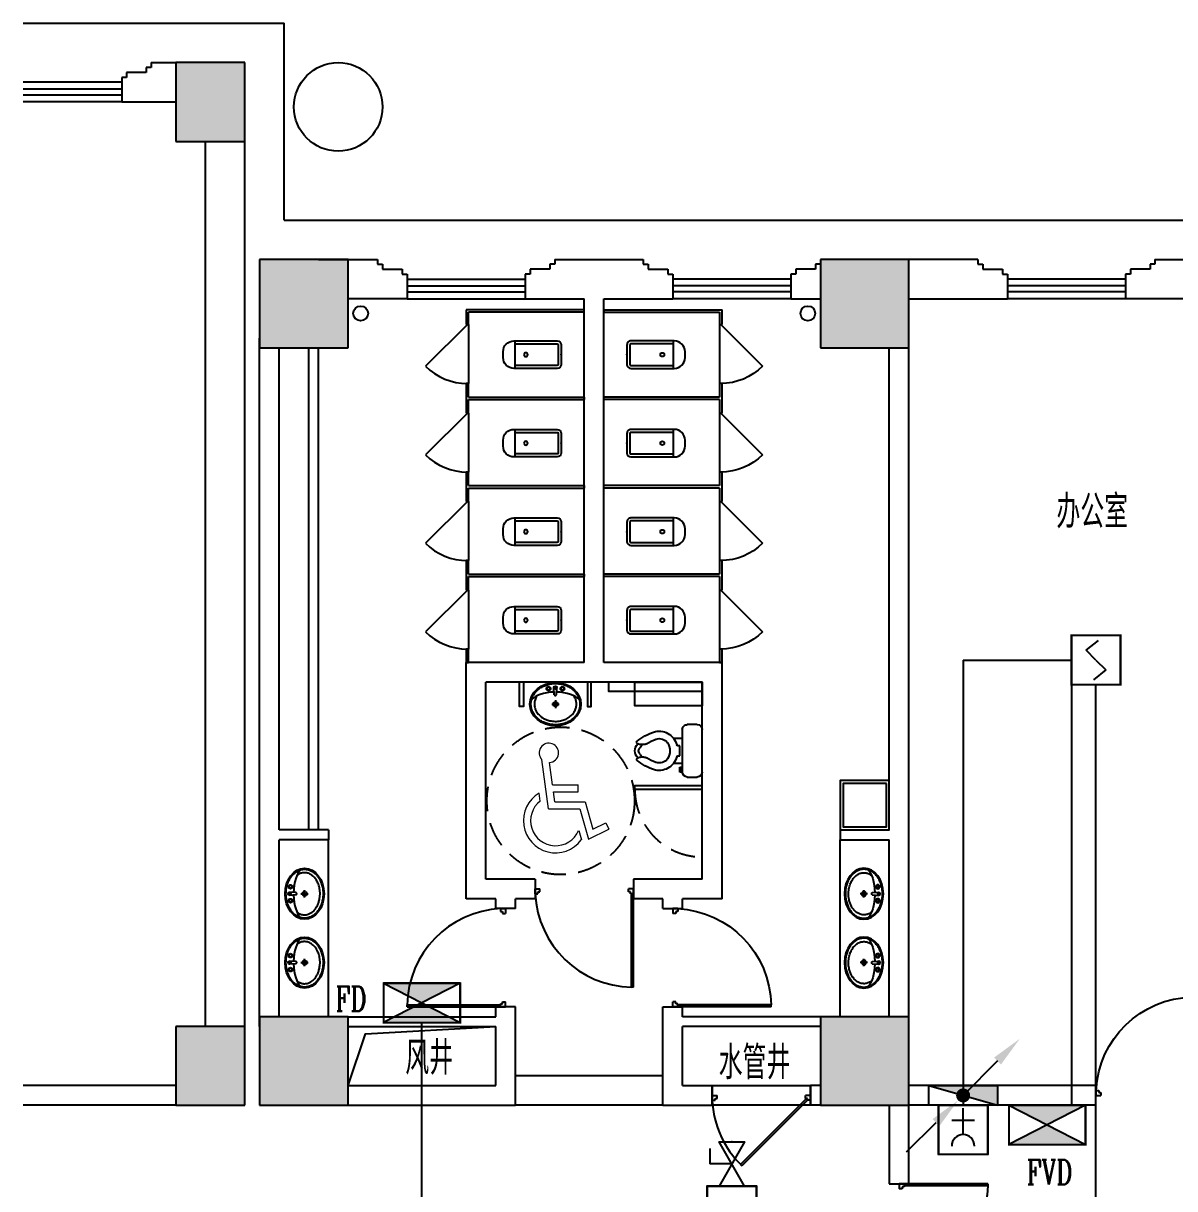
# Model space of a CAD drawing. Extents: x 190999 to 918899, y -200814 to 215286.
# Drawn here: x 771049 to 782749, y 130155 to 142004 of the extents above; entities that cross this region are included whole.
import ezdxf

# ---------------------------------------------------------------- set-up
doc = ezdxf.new("R2010")
doc.units = 0
doc.header["$LTSCALE"] = 1000
doc.header["$MEASUREMENT"] = 0
doc.linetypes.add('CONTINOUS', pattern=[0])
doc.linetypes.add('HIDDEN', pattern=[0.375, 0.25, -0.125])
for name, color, linetype in [('00-EQUIP', 3, 'Continuous'), ('00-LWIRE', 4, 'Continuous'), ('00-WIRE-4', 6, 'Continuous'), ('A-Lvtry', 250, 'Continuous'), ('A-卫生间', 250, 'Continuous'), ('A-墙线', 2, 'Continuous'), ('A-外包装修', 250, 'Continuous'), ('A-外窗', 145, 'Continuous'), ('A-门', 167, 'Continuous'), ('COLUMN', 2, 'Continuous'), ('EQUIP_消火栓', 1, 'Continuous'), ('PUB_HATCH', 250, 'Continuous'), ('房间名称', 7, 'Continuous'), ('暖通-风-说明', 3, 'Continuous'), ('洞口线', 165, 'Continuous'), ('雨水管', 151, 'Continuous')]:
    doc.layers.add(name, color=color, linetype=linetype)
doc.layers.add('1-3残疾人坐席', color=10, linetype='Continuous', lineweight=9)
doc.styles.add('_TCH_DIM', font='SIMPLEX', dxfattribs={"bigfont": 'GBCBIG'})
doc.styles.add('ATT', font='txt')
doc.styles.add('HZ-ZGBZ', font='romanc.shx', dxfattribs={"width": 0.65})
doc.styles.get("Standard").update_dxf_attribs({"font": 'simhei.ttf'})

# ---------------------------------------------------------------- blocks, each defined once
blk = doc.blocks.new('m1800')
at = {"layer": 'A-墙线'}
for p, q in [((-900, -100), (-900, 100)), ((900, -100), (900, 100))]:
    blk.add_line(p, q, dxfattribs=at)
at = {"layer": 'A-门'}
for p, q in [((-900, 900), (-900, 0)), ((-900, 900), (-880, 900)), ((-880, 900), (-880, 50)), ((880, 900), (880, 50)), ((900, 900), (880, 900)), ((900, 900), (900, 0)), ((-900, 50), (-870, 50)), ((-900, 0), (-850, 0)), ((-870, 50), (-870, 30)), ((-870, 30), (-850, 30)), ((-850, 30), (-850, 0)), ((850, 30), (850, 0)), ((870, 30), (850, 30)), ((900, 0), (850, 0)), ((870, 50), (870, 30)), ((900, 50), (870, 50))]:
    blk.add_line(p, q, dxfattribs=at)
for centre, start, end in [((-900, 0), 0, 88.7267), ((900, 0), 91.2733, 180)]:
    blk.add_arc(centre, 900, start, end, dxfattribs=at)
blk = doc.blocks.new('m1000')
at = {"layer": 'A-墙线'}
for p, q in [((0, 0), (0, 200)), ((1000, 0), (1000, 200))]:
    blk.add_line(p, q, dxfattribs=at)
at = {"layer": 'A-门'}
for p, q in [((0, 1100), (0, 100)), ((0, 1100), (20, 1100)), ((20, 1100), (20, 150)), ((0, 150), (30, 150)), ((30, 150), (30, 130)), ((30, 130), (50, 130)), ((50, 130), (50, 100)), ((950, 130), (950, 100)), ((970, 130), (950, 130)), ((970, 150), (970, 130)), ((1000, 150), (970, 150)), ((1000, 150), (1000, 100)), ((0, 100), (50, 100)), ((1000, 100), (950, 100))]:
    blk.add_line(p, q, dxfattribs=at)
blk.add_arc((0, 100), 1000, 2.866, 88.854, dxfattribs=at)
blk = doc.blocks.new('15PTOI06')
at = {"color": 0, "linetype": 'ByBlock'}
for p, q in [((2, 10.5), (6, 10.5)), ((0, -8.5), (0, 8.5)), ((8, 8.5), (8, -8.5)), ((11.5, 5), (8, 5)), ((9, 2), (9.765178, 2)), ((9, -2), (9, 2)), ((23.431562, 2.5), (24.727861, 2.5)), ((24.931034, 1.327586), (24.062054, 2.5)), ((9.765178, -2), (9, -2)), ((23.431562, -2.5), (24.690476, -2.5)), ((24.931034, -1.327586), (24.062054, -2.5)), ((11.5, -5), (8, -5)), ((8.5, -8), (8, -8)), ((8, -8.5), (9, -8.5)), ((9, -6.5), (8.5, -6.5)), ((8.5, -6.5), (8.5, -8)), ((9, -8.5), (9, -6.5)), ((6, -10.5), (2, -10.5))]:
    blk.add_line(p, q, dxfattribs=at)
for centre, radius, start, end in [((2, 8.5), 2, 90, 180), ((6, 8.5), 2, 0, 90), ((17.25, 0.65), 7.210062, 71.816347, 166.116636), ((17.25, 0.65), 4.210062, 71.816347, 142.891702), ((12, -13.75), 19.534695, 57.937508, 70.559965), ((12, -13.75), 22.534695, 51.265418, 70.559965), ((9.765178, 2.5), 0.5, 270, 346.116636), ((19.118098, 0), 6.118098, 147.797266, 212.202734), ((23.431562, 4.5), 2, 237.937508, 270), ((24.727861, 4.5), 2, 270, 314.939898), ((23.666667, 0), 1.833333, 313.602819, 46.397181), ((23.166667, 0), 3.833333, 313.602819, 46.397181), ((25.787408, 3.438228), 0.5, 314.939898, 51.265418), ((9.765178, -2.5), 0.5, 13.883364, 90), ((17.25, -0.65), 7.210062, 193.883364, 288.183653), ((17.25, -0.65), 4.210062, 217.108298, 288.183653), ((12, 13.75), 19.534695, 289.440035, 302.062492), ((12, 13.75), 22.534695, 289.440035, 308.665009), ((23.431562, -4.5), 2, 90, 122.062492), ((24.690476, -4.5), 2, 44.162471, 90), ((25.766527, -3.454957), 0.5, 308.665009, 44.162471), ((2, -8.5), 2, 180, 270), ((6, -8.5), 2, 270, 0)]:
    blk.add_arc(centre, radius, start, end, dxfattribs=at)
at = {"color": 0, "linetype": 'ByBlock', "style": 'ATT'}
for tag, p, flags in [('ITEM', (0, -19.5), 3), ('ROOM_NUMBER', (0, -28.5), 1)]:
    blk.add_attdef(tag, p, '', height=6, dxfattribs=dict(at, flags=flags))
blk = doc.blocks.new('$lvtry$00000173')
for p, q in [((-12, -126, 0), (-17, -51, 0)), ((10, -126, 0), (14, -51, 0)), ((-37, -220, 0), (38, -220, 0)), ((0, -178, 0), (0, -261, 0))]:
    blk.add_line(p, q)
for centre, radius in [((-71, -63, 0), 20.6), ((-71, -63, 0), 15.6), ((-1, -51, 0), 15.8), ((71, -63, 0), 20.6), ((71, -63, 0), 15.6), ((0, -220, 0), 23.4)]:
    blk.add_circle(centre, radius)
blk.add_arc((-1, -118, 0), 13.9, 215.486, 324.514)
blk.add_ellipse((0, -220, 0), major_axis=(-259, 0), ratio=0.848663)
for start_param, end_param in [(4.764585, 5.931457), (3.493317, 4.671733)]:
    blk.add_ellipse((0, -216, 0), major_axis=(-259, 0), ratio=0.459125, start_param=start_param, end_param=end_param)
for points, knots in [([(-249, -220, 0), (-249, -227, 0), (-249, -234, 0), (-246, -254, 0), (-243, -266, 0), (-236, -289, 0), (-231, -300, 0), (-218, -322, 0), (-211, -332, 0), (-194, -352, 0), (-185, -361, 0), (-164, -378, 0), (-153, -386, 0), (-129, -400, 0), (-116, -406, 0), (-90, -416, 0), (-76, -420, 0), (-48, -426, 0), (-34, -428, 0), (-5, -430, 0), (9, -430, 0), (38, -427, 0), (52, -425, 0), (80, -419, 0), (94, -414, 0), (120, -404, 0), (133, -398, 0), (156, -384, 0), (167, -376, 0), (187, -359, 0), (197, -349, 0), (213, -329, 0), (220, -319, 0), (232, -297, 0), (237, -285, 0), (244, -262, 0), (247, -250, 0), (249, -226, 0), (249, -214, 0), (247, -190, 0), (245, -178, 0), (237, -155, 0), (232, -144, 0), (221, -122, 0), (213, -111, 0), (197, -91, 0), (188, -82, 0), (168, -64, 0), (157, -56, 0), (133, -42, 0), (121, -36, 0), (95, -25, 0), (81, -21, 0), (53, -15, 0), (39, -12, 0), (10, -10, 0), (-4, -10, 0), (-33, -11, 0), (-47, -13, 0), (-75, -19, 0), (-89, -24, 0), (-115, -34, 0), (-128, -40, 0), (-152, -53, 0), (-163, -61, 0), (-184, -78, 0), (-193, -87, 0), (-210, -107, 0), (-218, -117, 0), (-230, -139, 0), (-235, -150, 0), (-243, -173, 0), (-246, -185, 0), (-249, -205, 0), (-249, -212, 0), (-249, -220, 0)], [0, 0, 0, 0, 0.105369, 0.105369, 0.278747, 0.278747, 0.452125, 0.452125, 0.625504, 0.625504, 0.798882, 0.798882, 0.97226, 0.97226, 1.145639, 1.145639, 1.319017, 1.319017, 1.492395, 1.492395, 1.665774, 1.665774, 1.839152, 1.839152, 2.01253, 2.01253, 2.185909, 2.185909, 2.359287, 2.359287, 2.532665, 2.532665, 2.706044, 2.706044, 2.879422, 2.879422, 3.0528, 3.0528, 3.226179, 3.226179, 3.399557, 3.399557, 3.572935, 3.572935, 3.746313, 3.746313, 3.919692, 3.919692, 4.09307, 4.09307, 4.266448, 4.266448, 4.439827, 4.439827, 4.613205, 4.613205, 4.786583, 4.786583, 4.959962, 4.959962, 5.13334, 5.13334, 5.306718, 5.306718, 5.480097, 5.480097, 5.653475, 5.653475, 5.826853, 5.826853, 6.000232, 6.000232, 6.17361, 6.17361, 6.283185, 6.283185, 6.283185, 6.283185]), ([(-185, -132, 0), (-187, -134, 0), (-188, -136, 0), (-193, -144, 0), (-196, -150, 0), (-202, -163, 0), (-205, -169, 0), (-209, -181, 0), (-210, -188, 0), (-213, -200, 0), (-214, -206, 0), (-214, -215, 0), (-214, -217, 0), (-214, -220, 0), (-214, -226, 0), (-214, -233, 0), (-212, -247, 0), (-210, -255, 0), (-206, -268, 0), (-204, -273, 0), (-200, -282, 0), (-197, -287, 0), (-191, -299, 0), (-187, -305, 0), (-178, -317, 0), (-173, -323, 0), (-162, -333, 0), (-158, -338, 0), (-145, -348, 0), (-137, -354, 0), (-123, -363, 0), (-118, -366, 0), (-107, -371, 0), (-101, -374, 0), (-89, -379, 0), (-83, -381, 0), (-71, -385, 0), (-64, -387, 0), (-49, -390, 0), (-40, -392, 0), (-22, -394, 0), (-13, -394, 0), (5, -395, 0), (14, -394, 0), (32, -393, 0), (41, -392, 0), (58, -388, 0), (66, -386, 0), (81, -382, 0), (89, -379, 0), (104, -373, 0), (111, -369, 0), (125, -362, 0), (132, -358, 0), (144, -349, 0), (150, -344, 0), (162, -334, 0), (167, -329, 0), (177, -318, 0), (181, -313, 0), (189, -302, 0), (192, -297, 0), (199, -285, 0), (202, -278, 0), (207, -265, 0), (209, -259, 0), (211, -247, 0), (212, -242, 0), (214, -228, 0), (214, -220, 0), (213, -207, 0), (213, -201, 0), (211, -190, 0), (210, -184, 0), (205, -168, 0), (200, -157, 0), (191, -142, 0), (188, -137, 0), (185, -132, 0)], [5.740897, 5.740897, 5.740897, 5.740897, 5.780874, 5.780874, 5.896829, 5.896829, 6.012784, 6.012784, 6.128739, 6.128739, 6.240697, 6.240697, 6.283185, 6.283185, 6.283185, 6.399826, 6.399826, 6.5409, 6.5409, 6.634, 6.634, 6.7271, 6.7271, 6.852188, 6.852188, 6.977276, 6.977276, 7.077377, 7.077377, 7.229977, 7.229977, 7.317389, 7.317389, 7.404801, 7.404801, 7.497094, 7.497094, 7.589386, 7.589386, 7.712334, 7.712334, 7.835281, 7.835281, 7.958228, 7.958228, 8.081175, 8.081175, 8.194983, 8.194983, 8.30879, 8.30879, 8.422598, 8.422598, 8.537599, 8.537599, 8.6526, 8.6526, 8.767602, 8.767602, 8.884432, 8.884432, 8.982435, 8.982435, 9.119467, 9.119467, 9.224191, 9.224191, 9.328914, 9.328914, 9.470087, 9.470087, 9.571187, 9.571187, 9.672288, 9.672288, 9.874489, 9.874489, 9.967059, 9.967059, 9.967059, 9.967059])]:
    blk.add_open_spline(points, degree=3, knots=knots)
blk.add_point((-1, -51, 0))
blk = doc.blocks.new('wza')
at = {"layer": '1-3残疾人坐席', "linetype": 'CONTINOUS'}
for p, q in [((0, 0), (-66, 501)), ((40, 245), (10, 473)), ((40, 245), (302, 245)), ((302, 173), (302, 245)), ((-83, 80), (-94, 160)), ((63, 72), (50, 173)), ((50, 173), (302, 173)), ((0, 0), (318, 0)), ((63, 72), (372, 72)), ((372, 72), (452, -206)), ((318, 0), (407, -309)), ((307, -220), (334, -315)), ((407, -309), (615, -205)), ((452, -206), (583, -140)), ((583, -140), (615, -205))]:
    blk.add_line(p, q, dxfattribs=at)
for centre, radius, start, end in [((4, 570), 98.4, 273.7427, 224.6237), ((72, -121), 326, 120.5826, 323.3889), ((72, -121), 254, 127.7051, 337.0637)]:
    blk.add_arc(centre, radius, start, end, dxfattribs=at)
blk = doc.blocks.new('手盆')
at = {"layer": 'A-卫生间'}
for p, q in [((113, 12), (46, 16)), ((160, 0), (235, 0)), ((198, -37), (198, 38)), ((113, -11), (46, -16))]:
    blk.add_line(p, q, dxfattribs=at)
for centre, major_axis, ratio, start_param, end_param in [((198, 0), (0, 259), 0.763797, 3.141593, 9.424778), ((194, 0), (0, 259), 0.413212, 0.351725, 1.519021), ((106, 0), (0, 13.9), 0.9, 3.760941, 5.663837), ((194, 0), (0, 259), 0.413212, 1.620217, 2.789865)]:
    blk.add_ellipse(centre, major_axis=major_axis, ratio=ratio, start_param=start_param, end_param=end_param, dxfattribs=at)
for centre, major_axis in [((46, 0), (0, 15.8)), ((56, 71), (0, 20.6)), ((56, 71), (0, 15.6)), ((198, 0), (0, 23.4)), ((56, -71), (0, 20.6)), ((56, -71), (0, 15.6))]:
    blk.add_ellipse(centre, major_axis=major_axis, ratio=0.9, dxfattribs=at)
for points, knots in [([(198, -249), (204, -249), (211, -249), (228, -246), (239, -243), (260, -236), (270, -231), (290, -218), (299, -211), (317, -194), (325, -185), (340, -164), (347, -153), (360, -129), (365, -116), (374, -90), (378, -76), (383, -48), (385, -34), (387, -5), (387, 9), (385, 38), (383, 52), (377, 80), (373, 94), (364, 120), (358, 133), (345, 156), (338, 167), (323, 187), (314, 197), (296, 213), (287, 220), (267, 232), (257, 237), (236, 244), (225, 247), (204, 249), (193, 249), (171, 247), (161, 245), (140, 237), (129, 232), (110, 221), (100, 213), (82, 197), (74, 188), (58, 168), (51, 157), (38, 133), (32, 121), (23, 95), (19, 81), (13, 53), (11, 39), (9, 10), (9, -4), (10, -33), (12, -47), (18, -75), (21, -89), (30, -115), (36, -128), (48, -152), (55, -163), (70, -184), (78, -193), (96, -210), (105, -218), (125, -230), (135, -235), (156, -243), (167, -246), (184, -249), (191, -249), (198, -249)], [0, 0, 0, 0, 0.105369, 0.105369, 0.278747, 0.278747, 0.452125, 0.452125, 0.625504, 0.625504, 0.798882, 0.798882, 0.97226, 0.97226, 1.145639, 1.145639, 1.319017, 1.319017, 1.492395, 1.492395, 1.665774, 1.665774, 1.839152, 1.839152, 2.01253, 2.01253, 2.185909, 2.185909, 2.359287, 2.359287, 2.532665, 2.532665, 2.706044, 2.706044, 2.879422, 2.879422, 3.0528, 3.0528, 3.226179, 3.226179, 3.399557, 3.399557, 3.572935, 3.572935, 3.746313, 3.746313, 3.919692, 3.919692, 4.09307, 4.09307, 4.266448, 4.266448, 4.439827, 4.439827, 4.613205, 4.613205, 4.786583, 4.786583, 4.959962, 4.959962, 5.13334, 5.13334, 5.306718, 5.306718, 5.480097, 5.480097, 5.653475, 5.653475, 5.826853, 5.826853, 6.000232, 6.000232, 6.17361, 6.17361, 6.283185, 6.283185, 6.283185, 6.283185]), ([(119, -185), (121, -187), (123, -188), (130, -193), (135, -196), (146, -202), (152, -205), (163, -209), (169, -210), (180, -213), (186, -214), (194, -214), (196, -214), (198, -214), (204, -214), (209, -214), (222, -212), (229, -210), (241, -206), (245, -204), (254, -200), (259, -197), (269, -191), (275, -187), (286, -178), (291, -173), (300, -162), (304, -158), (314, -145), (319, -137), (327, -123), (329, -118), (334, -107), (336, -101), (341, -89), (343, -83), (346, -71), (348, -64), (351, -49), (352, -40), (354, -22), (355, -13), (355, 5), (355, 14), (354, 32), (352, 41), (349, 58), (348, 66), (343, 81), (341, 89), (335, 104), (332, 111), (326, 125), (322, 132), (314, 144), (310, 150), (301, 162), (296, 167), (287, 177), (281, 181), (272, 189), (267, 192), (256, 199), (250, 202), (238, 207), (233, 209), (223, 211), (217, 212), (205, 214), (198, 214), (186, 213), (181, 213), (171, 211), (166, 210), (151, 205), (141, 200), (128, 191), (123, 188), (119, 185)], [5.740897, 5.740897, 5.740897, 5.740897, 5.780874, 5.780874, 5.896829, 5.896829, 6.012784, 6.012784, 6.128739, 6.128739, 6.240697, 6.240697, 6.283185, 6.283185, 6.283185, 6.399826, 6.399826, 6.5409, 6.5409, 6.634, 6.634, 6.7271, 6.7271, 6.852188, 6.852188, 6.977276, 6.977276, 7.077377, 7.077377, 7.229977, 7.229977, 7.317389, 7.317389, 7.404801, 7.404801, 7.497094, 7.497094, 7.589386, 7.589386, 7.712334, 7.712334, 7.835281, 7.835281, 7.958228, 7.958228, 8.081175, 8.081175, 8.194983, 8.194983, 8.30879, 8.30879, 8.422598, 8.422598, 8.537599, 8.537599, 8.6526, 8.6526, 8.767602, 8.767602, 8.884432, 8.884432, 8.982435, 8.982435, 9.119467, 9.119467, 9.224191, 9.224191, 9.328914, 9.328914, 9.470087, 9.470087, 9.571187, 9.571187, 9.672288, 9.672288, 9.874489, 9.874489, 9.967059, 9.967059, 9.967059, 9.967059])]:
    blk.add_open_spline(points, degree=3, knots=knots, dxfattribs=at)
blk.add_point((46, 0), dxfattribs=at)
blk = doc.blocks.new('bfm01')
at = {"layer": 'A-墙线'}
for p, q in [((-200, 0), (0, 0)), ((-200, -1000), (0, -1000))]:
    blk.add_line(p, q, dxfattribs=at)
at = {"layer": 'A-门'}
for p, q in [((-200, -1000), (-200, 0)), ((-100, 0), (-100, -50)), ((-70, -50), (-100, -50)), ((-50, -30), (-70, -30)), ((-70, -30), (-70, -50)), ((-64, -44), (-50, -30)), ((-64, -44), (603, -711)), ((-50, 0), (-50, -30)), ((-50, -30), (617, -697)), ((0, 0), (0, -1000)), ((-70, -950), (-100, -950)), ((-100, -1000), (-100, -950)), ((-50, -1000), (-100, -1000)), ((-70, -970), (-70, -950)), ((-50, -970), (-70, -970)), ((-50, -1000), (-50, -970))]:
    blk.add_line(p, q, dxfattribs=at)
blk.add_arc((-100, 0), 1000, 272.866, 315.8103, dxfattribs=at)
blk = doc.blocks.new('$TwtSys$00000434')
for p, q in [((-0.5, 0.5), (-0.5, -0.5)), ((-0.5, -0.5), (0.5, 0.5)), ((0.5, 0.5), (-0.5, 0.5)), ((0.5, -0.5), (0.5, 0.5)), ((-0.5, -0.5), (0.5, -0.5))]:
    blk.add_line(p, q)
blk.add_solid([(0.5, -0.5), (0.5, 0.5), (-0.5, -0.5)])
blk = doc.blocks.new('$lvtry$00000200')
for p, q in [((-140, -40, 0), (-140, -480, 0)), ((-110, -40, 0), (-110, -470, 0)), ((100, 0, 0), (-100, 0, 0)), ((100, -30, 0), (-100, -30, 0)), ((110, -470, 0), (110, -40, 0)), ((140, -480, 0), (140, -40, 0)), ((140, -470, 0), (-140, -470, 0)), ((-30, -590, 0), (30, -590, 0))]:
    blk.add_line(p, q)
blk.add_circle((0, -359, 0), 20)
for centre, radius, start, end in [((-100, -40, 0), 40, 90, 180), ((-100, -40, 0), 10, 90, 180), ((100, -40, 0), 40, 0, 90), ((100, -40, 0), 10, 0, 90), ((-30, -480, 0), 110, 180, 270), ((30, -480, 0), 110, 270, 0)]:
    blk.add_arc(centre, radius, start, end)
blk.add_point((0, 0))
blk = doc.blocks.new('$DorLib2D$00000114')
at = {"color": 0}
blk.add_line((0.5, 0), (-0.207, 0.707), dxfattribs=at)
blk.add_arc((0.5, 0), 1, 135, 180, dxfattribs=at)
blk = doc.blocks.new('_LINKPT1')
at = {"color": 0}
blk.add_line((0, 0), (0, 0), dxfattribs=at)
blk = doc.blocks.new('3S1KCGW2')
for p, q in [((0.5, 0.5), (-0.5, 0.5)), ((-0.5, 0.5), (-0.5, -0.5)), ((0.5, -0.5), (0.5, 0.5)), ((-0.2, 0.2), (0.05, 0.4)), ((0, 0), (-0.2, 0.2)), ((0, 0), (0.2, -0.2)), ((0.2, -0.2), (-0.05, -0.4)), ((-0.5, -0.5), (0.5, -0.5))]:
    blk.add_line(p, q)
at = {"const_width": 0.04, "flags": 128}
blk.add_lwpolyline([(-0.5, -0.5), (-0.5, 0.5), (0.5, 0.5), (0.5, -0.5)], close=True, dxfattribs=at)
at = {"xscale": 0.002, "yscale": 0.002, "zscale": 0.002}
for p in [(0, 0.5), (-0.5, 0), (0.5, 0), (0, -0.5)]:
    blk.add_blockref('_LINKPT1', p, dxfattribs=at)
at = {"flags": 9}
blk.add_attdef('A', (0, 0), '', height=0.00002, dxfattribs=at)
blk = doc.blocks.new('J62IR8YJ')
for p, q in [((-0.5, 1), (0.5, 1)), ((-0.5, 0), (-0.5, 1)), ((0.5, 1), (0.5, 0)), ((0, 0.598), (0, 0.06)), ((-0.231, 0.312), (0.231, 0.312)), ((0.5, 0), (-0.5, 0))]:
    blk.add_line(p, q)
at = {"const_width": 0.04, "flags": 128}
blk.add_lwpolyline([(-0.5, 0), (-0.5, 1), (0.5, 1), (0.5, 0)], close=True, dxfattribs=at)
blk.add_arc((0, 0.829), 0.231, 180, 0)
at = {"xscale": 0.002, "yscale": 0.00200000000000955, "zscale": 0.002}
for p in [(0, 1), (-0.5, 0.5), (0.5, 0.5), (0, 0)]:
    blk.add_blockref('_LINKPT1', p, dxfattribs=at)
at = {"flags": 9}
blk.add_attdef('A', (0, 0), '', height=0.00002, dxfattribs=at)
blk = doc.blocks.new('6H2NC6JJ')
for p, q in [((-0.78, 0.4), (0.78, -0.4)), ((0.78, 0.4), (-0.78, -0.4)), ((0.78, 0.4), (-0.78, 0.4)), ((-0.78, 0.4), (-0.78, -0.4)), ((0.78, -0.4), (0.78, 0.4)), ((-0.78, -0.4), (0.78, -0.4))]:
    blk.add_line(p, q)
at = {"const_width": 0.04}
blk.add_lwpolyline([(-0.78, 0.4), (-0.78, -0.4), (0.78, -0.4), (0.78, 0.4)], close=True, dxfattribs=at)
for points in [[(-0.78, 0.4), (0, 0), (0.78, 0.4)], [(-0.78, -0.4), (0.78, -0.4), (0, 0)]]:
    blk.add_solid(points)
at = {"xscale": 0.002, "yscale": 0.002, "zscale": 0.002}
for p in [(0, 0.4), (-0.78, 0), (0.78, 0), (0, -0.4)]:
    blk.add_blockref('_LINKPT1', p, dxfattribs=at)
at = {"flags": 9}
blk.add_attdef('A', (0, 0), '', height=0.00002, dxfattribs=at)
blk = doc.blocks.new('$VALVE$00000437')
for p in [(0, 0), (87, 124.3)]:
    blk.add_line(p, (0, 124.3))
blk.add_lwpolyline([(-125.2, -72.3), (125.2, 72.3), (125.2, -72.3), (-125.2, 72.3)], close=True)
for p in [(-125.2, 0), (125.2, 0)]:
    blk.add_point(p)
blk = doc.blocks.new('3S2OQ2I8')
for p, q in [((-0.5, 0.5), (0.5, 0.5)), ((-0.5, -0.5), (-0.5, 0.5)), ((0.5, 0.5), (0.5, -0.5)), ((-0.25, -0.25), (0.25, 0.25)), ((0.5, -0.5), (-0.5, -0.5))]:
    blk.add_line(p, q)
at = {"const_width": 0.04, "flags": 128}
blk.add_lwpolyline([(-0.5, -0.5), (-0.5, 0.5), (0.5, 0.5), (0.5, -0.5)], close=True, dxfattribs=at)
blk.add_solid([(0.25, 0.25), (0.021, 0.097), (0.097, 0.029)])
at = {"xscale": 0.002, "yscale": 0.002, "zscale": 0.002}
for p in [(0, 0.5), (-0.5, 0), (0.5, 0), (0, -0.5)]:
    blk.add_blockref('_LINKPT1', p, dxfattribs=at)
at = {"flags": 9}
blk.add_attdef('A', (0, 0), '', height=0.00002, dxfattribs=at)
blk = doc.blocks.new('_WRLD1L')
for p, q in [((0.7, 0.7), (0, 0)), ((0.104, 0.104), (0.104, 0.104)), ((-0.104, -0.104), (-0.104, -0.104))]:
    blk.add_line(p, q)
at = {"const_width": 0.142}
blk.add_lwpolyline([(-0.071, 0, 1), (0.071, 0, 1)], format="xyb", close=True, dxfattribs=at)
blk.add_solid([(0.63, 0.77), (0.77, 0.63), (1.15, 1.15)])
at = {"width": 0.8, "flags": 9}
blk.add_attdef('A', (0, 0), '', height=0.00002, dxfattribs=at)
blk = doc.blocks.new('_WRLD10L')
for p, q in [((1.15, 1.15), (0.55, 0.55)), ((0.104, 0.104), (0.104, 0.104)), ((-0.104, -0.104), (-0.104, -0.104))]:
    blk.add_line(p, q)
at = {"const_width": 0.142}
blk.add_lwpolyline([(-0.071, 0, 1), (0.071, 0, 1)], format="xyb", close=True, dxfattribs=at)
blk.add_solid([(0.62, 0.48), (0.48, 0.62), (0.1, 0.1)])
at = {"width": 0.8, "flags": 9}
blk.add_attdef('A', (0, 0), '', height=0.00002, dxfattribs=at)

msp = doc.modelspace()

# ---------------------------------------------------------------- hatches: boundary and pattern name
at = {"layer": 'PUB_HATCH'}
for points in [[(773298.5, 140803.7), (773298.5, 141603.7), (772598.5, 141603.7), (772598.5, 140803.7)], [(774348.5, 138703.7), (774348.5, 139603.7), (773448.5, 139603.7), (773448.5, 138703.7)], [(780048.5, 138703.7), (780048.5, 139603.7), (779148.5, 139603.7), (779148.5, 138703.7)], [(774348.5, 131003.7), (774348.5, 131903.7), (773448.5, 131903.7), (773448.5, 131003.7)], [(780048.5, 131003.7), (780048.5, 131903.7), (779148.5, 131903.7), (779148.5, 131003.7)], [(773298.5, 131003.7), (773298.5, 131803.7), (772598.5, 131803.7), (772598.5, 131003.7)]]:
    msp.add_hatch(color=256, dxfattribs=at).paths.add_polyline_path(points)

# ---------------------------------------------------------------- linework, layer by layer
at = {"layer": '00-WIRE-4'}
for p, q in [((780598.8, 135530), (780598.8, 131003.7)), ((780598.8, 135530), (781698.5, 135530)), ((781698.5, 135280), (781698.5, 131003.7)), ((781948.5, 126753.7), (781948.5, 135280)), ((775098.5, 129553.7), (775098.5, 131844))]:
    msp.add_line(p, q, dxfattribs=at)
at = {"layer": 'A-Lvtry'}
for points in [[(776132, 135303.7), (776132, 135058.9), (776092, 135058.9), (776092, 135303.7)], [(776780.2, 135303.7), (776780.2, 135058.9), (776820.2, 135058.9), (776820.2, 135303.7)], [(777948.5, 135063.7), (777262.7, 135063.7), (777262.7, 135303.7), (777948.5, 135303.7), (777948.5, 135063.7)], [(777948.5, 134213.7), (777262.7, 134213.7), (777262.7, 134253.7), (777948.5, 134253.7)]]:
    msp.add_lwpolyline(points, dxfattribs=at)
msp.add_lwpolyline([(776993.7, 135303.7), (776993.7, 135213.7), (777643.7, 135213.7, -0.0066002), (777948.5, 135213.8, 0.0135277)], format="xyb", dxfattribs=at)
at = {"layer": 'A-Lvtry', "linetype": 'HIDDEN'}
msp.add_circle((776509.4, 134098.3), 750, dxfattribs=at)
msp.add_arc((777948.5, 134213.7), 685.8, 179.99982, 270, dxfattribs=at)
at = {"layer": 'A-卫生间'}
for p, q in [((776748.5, 139091.2), (775548.5, 139091.2)), ((775548.5, 139091.2), (775548.5, 138941.2)), ((776748.5, 139066.2), (775573.5, 139066.2)), ((775573.5, 138941.2), (775573.5, 139066.2)), ((776748.5, 139066.2), (776748.5, 139091.2)), ((776948.5, 139091.2), (778148.5, 139091.2)), ((776948.5, 139091.2), (776948.5, 139066.2)), ((776948.5, 139066.2), (778123.5, 139066.2)), ((778123.5, 139066.2), (778123.5, 138941.2)), ((778148.5, 138941.2), (778148.5, 139091.2)), ((775548.5, 138941.2), (775573.5, 138941.2)), ((778123.5, 138941.2), (778148.5, 138941.2)), ((773948.5, 133803.7), (773948.5, 138703.7)), ((774048.5, 133803.7), (774048.5, 138703.7)), ((775573.5, 138341.2), (775548.5, 138341.2)), ((775548.5, 138341.2), (775548.5, 138203.7)), ((775573.5, 138203.7), (775573.5, 138341.2)), ((778148.5, 138341.2), (778123.5, 138341.2)), ((778123.5, 138341.2), (778123.5, 138203.7)), ((778148.5, 138203.7), (778148.5, 138341.2)), ((775548.5, 138203.7), (775548.5, 138041.2)), ((775573.5, 138203.7), (776748.5, 138203.7)), ((775573.5, 138178.7), (776748.5, 138178.7)), ((775573.5, 138041.2), (775573.5, 138178.7)), ((776748.5, 138203.7), (776748.5, 138178.7)), ((778123.5, 138203.7), (776948.5, 138203.7)), ((776948.5, 138178.7), (776948.5, 138203.7)), ((778123.5, 138178.7), (776948.5, 138178.7)), ((778123.5, 138178.7), (778123.5, 138041.2)), ((778148.5, 138041.2), (778148.5, 138203.7)), ((775548.5, 138041.2), (775573.5, 138041.2)), ((778123.5, 138041.2), (778148.5, 138041.2)), ((775573.5, 137441.2), (775548.5, 137441.2)), ((775548.5, 137441.2), (775548.5, 137303.7)), ((775573.5, 137303.7), (775573.5, 137441.2)), ((778148.5, 137441.2), (778123.5, 137441.2)), ((778123.5, 137441.2), (778123.5, 137303.7)), ((778148.5, 137303.7), (778148.5, 137441.2)), ((775548.5, 137303.7), (775548.5, 137141.2)), ((775573.5, 137303.7), (776748.5, 137303.7)), ((775573.5, 137278.7), (776748.5, 137278.7)), ((775573.5, 137141.2), (775573.5, 137278.7)), ((776748.5, 137303.7), (776748.5, 137278.7)), ((778123.5, 137303.7), (776948.5, 137303.7)), ((776948.5, 137278.7), (776948.5, 137303.7)), ((778123.5, 137278.7), (776948.5, 137278.7)), ((778123.5, 137278.7), (778123.5, 137141.2)), ((778148.5, 137141.2), (778148.5, 137303.7)), ((775548.5, 137141.2), (775573.5, 137141.2)), ((778123.5, 137141.2), (778148.5, 137141.2)), ((775573.5, 136541.2), (775548.5, 136541.2)), ((775548.5, 136541.2), (775548.5, 136403.7)), ((775573.5, 136403.7), (775573.5, 136541.2)), ((778148.5, 136541.2), (778123.5, 136541.2)), ((778123.5, 136541.2), (778123.5, 136403.7)), ((778148.5, 136403.7), (778148.5, 136541.2)), ((775548.5, 136403.7), (775548.5, 136241.2)), ((775573.5, 136403.7), (776748.5, 136403.7)), ((775573.5, 136378.7), (776748.5, 136378.7)), ((775573.5, 136241.2), (775573.5, 136378.7)), ((776748.5, 136403.7), (776748.5, 136378.7)), ((778123.5, 136403.7), (776948.5, 136403.7)), ((776948.5, 136378.7), (776948.5, 136403.7)), ((778123.5, 136378.7), (776948.5, 136378.7)), ((778123.5, 136378.7), (778123.5, 136241.2)), ((778148.5, 136241.2), (778148.5, 136403.7)), ((775548.5, 136241.2), (775573.5, 136241.2)), ((778123.5, 136241.2), (778148.5, 136241.2)), ((775573.5, 135641.2), (775548.5, 135641.2)), ((775548.5, 135641.2), (775548.5, 135503.7)), ((775573.5, 135503.7), (775573.5, 135641.2)), ((778148.5, 135641.2), (778123.5, 135641.2)), ((778123.5, 135641.2), (778123.5, 135503.7)), ((778148.5, 135503.7), (778148.5, 135641.2)), ((775548.5, 135503.7), (775573.5, 135503.7)), ((778123.5, 135503.7), (778148.5, 135503.7)), ((774148.5, 131903.7), (774148.5, 133703.7)), ((779348.5, 131903.7), (779348.5, 133703.7)), ((777548.5, 131303.7), (776048.5, 131303.7)), ((777548.5, 131003.7), (776048.5, 131003.7))]:
    msp.add_line(p, q, dxfattribs=at)
for points in [[(776132, 135303.7), (776132, 135058.9), (776092, 135058.9), (776092, 135303.7)], [(776780.2, 135303.7), (776780.2, 135058.9), (776820.2, 135058.9), (776820.2, 135303.7)], [(777948.5, 135063.7), (777262.7, 135063.7), (777262.7, 135303.7), (777948.5, 135303.7), (777948.5, 135063.7)], [(777948.5, 134213.7), (777262.7, 134213.7), (777262.7, 134253.7), (777948.5, 134253.7)]]:
    msp.add_lwpolyline(points, dxfattribs=at)
msp.add_lwpolyline([(776993.7, 135303.7), (776993.7, 135213.7), (777643.7, 135213.7, -0.0066002), (777948.5, 135213.8, 0.0135277)], format="xyb", dxfattribs=at)
for points in [[(779848.5, 134303.7), (779348.5, 134303.7), (779348.5, 133803.7), (779848.5, 133803.7)], [(779818.5, 134273.7), (779378.5, 134273.7), (779378.5, 133833.7), (779818.5, 133833.7)]]:
    msp.add_lwpolyline(points, close=True, dxfattribs=at)
at = {"layer": 'A-卫生间', "linetype": 'HIDDEN'}
msp.add_circle((776509.4, 134098.3), 750, dxfattribs=at)
msp.add_arc((777948.5, 134213.7), 685.8, 179.99982, 270, dxfattribs=at)
at = {"layer": 'A-墙线'}
for p, q in [((772348.5, 141603.7), (772598.5, 141603.7)), ((772348.5, 141603.7), (772348.5, 141553.7)), ((772098.5, 141503.7), (772098.5, 141453.7)), ((772298.5, 141503.7), (772098.5, 141503.7)), ((772298.5, 141553.7), (772298.5, 141503.7)), ((772348.5, 141553.7), (772298.5, 141553.7)), ((772098.5, 141453.7), (772048.5, 141453.7)), ((772048.5, 141453.7), (772048.5, 141203.7)), ((772048.5, 141203.7), (772598.5, 141203.7)), ((772898.5, 131803.7), (772898.5, 140803.7)), ((773298.5, 131803.7), (773298.5, 140803.7)), ((774048.5, 139603.7), (774648.5, 139603.7)), ((774648.5, 139603.7), (774648.5, 139553.7)), ((776448.5, 139603.7), (777348.5, 139603.7)), ((776448.5, 139603.7), (776448.5, 139553.7)), ((777348.5, 139603.7), (777348.5, 139553.7)), ((780748.5, 139603.7), (780048.5, 139603.7)), ((780748.5, 139603.7), (780748.5, 139553.7)), ((782548.5, 139603.7), (782548.5, 139553.7)), ((782548.5, 139603.7), (783148.5, 139603.7)), ((774648.5, 139553.7), (774698.5, 139553.7)), ((774698.5, 139553.7), (774698.5, 139503.7)), ((774698.5, 139503.7), (774898.5, 139503.7)), ((774898.5, 139503.7), (774898.5, 139453.7)), ((776198.5, 139503.7), (776198.5, 139453.7)), ((776398.5, 139503.7), (776198.5, 139503.7)), ((776398.5, 139553.7), (776398.5, 139503.7)), ((776448.5, 139553.7), (776398.5, 139553.7)), ((777348.5, 139553.7), (777398.5, 139553.7)), ((777398.5, 139553.7), (777398.5, 139503.7)), ((777398.5, 139503.7), (777598.5, 139503.7)), ((777598.5, 139503.7), (777598.5, 139453.7)), ((778898.5, 139503.7), (778898.5, 139453.7)), ((779098.5, 139503.7), (778898.5, 139503.7)), ((779098.5, 139553.7), (779098.5, 139503.7)), ((779148.5, 139553.7), (779098.5, 139553.7)), ((780748.5, 139553.7), (780798.5, 139553.7)), ((780798.5, 139553.7), (780798.5, 139503.7)), ((780798.5, 139503.7), (780998.5, 139503.7)), ((780998.5, 139503.7), (780998.5, 139453.7)), ((782298.5, 139503.7), (782298.5, 139453.7)), ((782498.5, 139503.7), (782298.5, 139503.7)), ((782498.5, 139553.7), (782498.5, 139503.7)), ((782548.5, 139553.7), (782498.5, 139553.7)), ((774898.5, 139453.7), (774948.5, 139453.7)), ((774948.5, 139453.7), (774948.5, 139203.7)), ((776198.5, 139453.7), (776148.5, 139453.7)), ((776148.5, 139453.7), (776148.5, 139203.7)), ((777598.5, 139453.7), (777648.5, 139453.7)), ((777648.5, 139453.7), (777648.5, 139203.7)), ((778898.5, 139453.7), (778848.5, 139453.7)), ((778848.5, 139453.7), (778848.5, 139203.7)), ((780998.5, 139453.7), (781048.5, 139453.7)), ((781048.5, 139453.7), (781048.5, 139203.7)), ((782298.5, 139453.7), (782248.5, 139453.7)), ((782248.5, 139453.7), (782248.5, 139203.7)), ((774948.5, 139203.7), (774348.5, 139203.7)), ((776148.5, 139203.7), (776748.5, 139203.7)), ((776748.5, 135503.7), (776748.5, 139203.7)), ((776948.5, 135503.7), (776948.5, 139203.7)), ((776948.5, 139203.7), (777648.5, 139203.7)), ((778848.5, 139203.7), (779148.5, 139203.7)), ((780048.5, 139203.7), (781048.5, 139203.7)), ((783148.5, 139203.7), (782248.5, 139203.7)), ((773448.5, 131803.7), (773448.5, 138803.7)), ((780048.5, 131603.7), (780048.5, 138803.7)), ((773648.5, 133803.7), (773648.5, 138703.7)), ((779848.5, 133803.7), (779848.5, 138703.7)), ((776748.5, 135503.7), (775548.5, 135503.7)), ((775548.5, 133103.7), (775548.5, 135503.7)), ((778148.5, 135503.7), (776948.5, 135503.7)), ((778148.5, 133103.7), (778148.5, 135503.7)), ((777948.5, 135303.7), (775748.5, 135303.7)), ((775748.5, 133303.7), (775748.5, 135303.7)), ((777948.5, 133303.7), (777948.5, 135303.7)), ((774148.5, 133803.7), (773648.5, 133803.7)), ((774148.5, 133803.7), (774148.5, 133703.7)), ((779348.5, 133803.7), (779848.5, 133803.7)), ((779348.5, 133803.7), (779348.5, 133703.7)), ((773648.5, 131903.7), (773648.5, 133703.7)), ((774148.5, 133703.7), (773648.5, 133703.7)), ((779348.5, 133703.7), (779848.5, 133703.7)), ((779848.5, 131903.7), (779848.5, 133703.7)), ((776248.5, 133303.7), (775748.5, 133303.7)), ((777948.5, 133303.7), (777248.5, 133303.7)), ((775848.5, 133103.7), (775548.5, 133103.7)), ((775848.5, 133003.7), (775848.5, 133103.7)), ((776048.5, 133003.7), (776048.5, 133103.7)), ((776248.5, 133103.7), (776048.5, 133103.7)), ((777548.5, 133103.7), (777248.5, 133103.7)), ((777548.5, 133003.7), (777548.5, 133103.7)), ((777748.5, 133003.7), (777748.5, 133103.7)), ((778148.5, 133103.7), (777748.5, 133103.7)), ((775848.5, 131903.7), (775848.5, 132003.7)), ((776048.5, 131003.7), (776048.5, 132003.7)), ((777548.5, 131003.7), (777548.5, 132003.7)), ((777748.5, 131903.7), (777748.5, 132003.7)), ((774348.5, 131903.7), (775848.5, 131903.7)), ((779148.5, 131903.7), (777748.5, 131903.7)), ((774348.5, 131803.7), (775848.5, 131803.7)), ((775848.5, 131203.7), (775848.5, 131803.7)), ((777748.5, 131203.7), (777748.5, 131803.7)), ((779148.5, 131803.7), (777748.5, 131803.7)), ((772598.5, 131203.7), (771048.5, 131203.7)), ((774348.5, 131203.7), (775848.5, 131203.7)), ((777748.5, 131203.7), (778048.5, 131203.7)), ((778048.5, 131003.7), (778048.5, 131203.7)), ((779148.5, 131203.7), (779048.5, 131203.7)), ((779048.5, 131003.7), (779048.5, 131203.7)), ((781948.5, 131203.7), (780048.5, 131203.7)), ((772598.5, 131003.7), (771048.5, 131003.7)), ((774248.5, 131003.7), (776048.5, 131003.7)), ((777548.5, 131003.7), (778048.5, 131003.7)), ((779148.5, 131003.7), (779048.5, 131003.7)), ((779848.5, 131003.7), (779848.5, 130203.7)), ((780048.5, 130203.7), (780048.5, 131003.7)), ((781948.5, 131003.7), (780048.5, 131003.7))]:
    msp.add_line(p, q, dxfattribs=at)
at = {"layer": 'A-外包装修'}
for p, q in [((771048.5, 142003.7), (773698.5, 142003.7)), ((773698.5, 140003.7), (773698.5, 142003.7)), ((773698.5, 140003.7), (784448.5, 140003.7))]:
    msp.add_line(p, q, dxfattribs=at)
msp.add_circle((774248.5, 141153.7), 450, dxfattribs=at)
at = {"layer": 'A-外窗'}
for p, q in [((772048.5, 141403.7), (771048.5, 141403.7)), ((772048.5, 141333.7), (771048.5, 141333.7)), ((772048.5, 141273.7), (771048.5, 141273.7)), ((772048.5, 141203.7), (771048.5, 141203.7)), ((774948.5, 139403.7), (776148.5, 139403.7)), ((778848.5, 139403.7), (777648.5, 139403.7)), ((782248.5, 139403.7), (781048.5, 139403.7)), ((774948.5, 139333.7), (776148.5, 139333.7)), ((774948.5, 139273.7), (776148.5, 139273.7)), ((778848.5, 139333.7), (777648.5, 139333.7)), ((778848.5, 139273.7), (777648.5, 139273.7)), ((782248.5, 139333.7), (781048.5, 139333.7)), ((782248.5, 139273.7), (781048.5, 139273.7)), ((774948.5, 139203.7), (776148.5, 139203.7)), ((778848.5, 139203.7), (777648.5, 139203.7)), ((782248.5, 139203.7), (781048.5, 139203.7))]:
    msp.add_line(p, q, dxfattribs=at)
at = {"layer": 'A-门'}
for p, q in [((775573.5, 138941.2), (775573.5, 138341.2)), ((778123.5, 138941.2), (778123.5, 138341.2)), ((775573.5, 138041.2), (775573.5, 137441.2)), ((778123.5, 138041.2), (778123.5, 137441.2)), ((775573.5, 137141.2), (775573.5, 136541.2)), ((778123.5, 137141.2), (778123.5, 136541.2)), ((775573.5, 136241.2), (775573.5, 135641.2)), ((778123.5, 136241.2), (778123.5, 135641.2))]:
    msp.add_line(p, q, dxfattribs=at)
at = {"layer": 'COLUMN'}
for p, q in [((773298.5, 141603.7), (772598.5, 141603.7)), ((772598.5, 141603.7), (772598.5, 140803.7)), ((773298.5, 140803.7), (773298.5, 141603.7)), ((772598.5, 140803.7), (773298.5, 140803.7)), ((774348.5, 139603.7), (773448.5, 139603.7)), ((773448.5, 139603.7), (773448.5, 138703.7)), ((774348.5, 138703.7), (774348.5, 139603.7)), ((780048.5, 139603.7), (779148.5, 139603.7)), ((779148.5, 139603.7), (779148.5, 138703.7)), ((780048.5, 138703.7), (780048.5, 139603.7)), ((773448.5, 138703.7), (774348.5, 138703.7)), ((779148.5, 138703.7), (780048.5, 138703.7)), ((774348.5, 131903.7), (773448.5, 131903.7)), ((773448.5, 131903.7), (773448.5, 131003.7)), ((774348.5, 131003.7), (774348.5, 131903.7)), ((780048.5, 131903.7), (779148.5, 131903.7)), ((779148.5, 131903.7), (779148.5, 131003.7)), ((780048.5, 131003.7), (780048.5, 131903.7)), ((773298.5, 131803.7), (772598.5, 131803.7)), ((772598.5, 131803.7), (772598.5, 131003.7)), ((773298.5, 131003.7), (773298.5, 131803.7)), ((772598.5, 131003.7), (773298.5, 131003.7)), ((773448.5, 131003.7), (774348.5, 131003.7)), ((779148.5, 131003.7), (780048.5, 131003.7))]:
    msp.add_line(p, q, dxfattribs=at)
at = {"layer": '洞口线', "ltscale": 2}
msp.add_lwpolyline([(774348.5, 131203.7), (774526.4, 131730.1), (775848.5, 131803.7)], dxfattribs=at)
at = {"layer": '雨水管'}
for centre in [(774476.3, 139053.7), (779020.7, 139053.7)]:
    msp.add_circle(centre, 75, dxfattribs=at)

# ---------------------------------------------------------------- block references
for name, p in [('wza', (776385.1, 134016.5)), ('手盆', (773708.5, 133153.7)), ('手盆', (773708.5, 132453.7))]:
    msp.add_blockref(name, p)
at = {"xscale": -1}
for p in [(779788.5, 133153.7), (779788.5, 132453.7)]:
    msp.add_blockref('手盆', p, dxfattribs=at)
at = {"layer": '00-EQUIP', "xscale": 500, "yscale": 500, "zscale": 500}
for name, p in [('3S1KCGW2', (781948.5, 135530)), ('6H2NC6JJ', (775098.5, 132044)), ('6H2NC6JJ', (781453.5, 130803.7)), ('3S2OQ2I8', (778248.2, 129932.3))]:
    msp.add_blockref(name, p, dxfattribs=at)
at = {"layer": '00-EQUIP'}
for name, p, xscale, yscale, zscale, rotation in [('J62IR8YJ', (780598.8, 131003.7), 500, 500, 500, 180), ('$VALVE$00000437', (778248.2, 130407.6), -1.799999999988358, -1.799999999988358, 1.8, 270)]:
    msp.add_blockref(name, p, dxfattribs=dict(at, xscale=xscale, yscale=yscale, zscale=zscale, rotation=rotation))
at = {"layer": '00-LWIRE', "xscale": 500, "yscale": 500, "zscale": 500}
msp.add_blockref('_WRLD1L', (780598.8, 131103.7), dxfattribs=at)
at = {"layer": '00-LWIRE', "xscale": 500, "yscale": 500, "zscale": 500, "rotation": 180}
msp.add_blockref('_WRLD10L', (780598.8, 131103.7), dxfattribs=at)
at = {"layer": 'A-Lvtry'}
msp.add_blockref('$lvtry$00000173', (776456.1, 135301.2, 0), dxfattribs=at)
at = {"layer": 'A-Lvtry', "xscale": -25.40000000596046, "yscale": 25.40000000596046, "zscale": 25.4, "rotation": 359.9999997815146}
msp.add_blockref('15PTOI06', (777948.5, 134607.2), dxfattribs=at)
at = {"layer": 'A-卫生间', "yscale": -0.9999999999999998, "rotation": 90.00000000106468}
for p in [(776514.2, 138634.9, 0), (776514.2, 137734.9, 0), (776514.2, 136834.9, 0), (776514.2, 135934.9, 0)]:
    msp.add_blockref('$lvtry$00000200', p, dxfattribs=at)
at = {"layer": 'A-卫生间'}
for name, p, rotation in [('$lvtry$00000200', (777182.9, 138634.9, 0), 89.99999999893534), ('$lvtry$00000200', (777182.9, 137734.9, 0), 89.99999999893534), ('$lvtry$00000200', (777182.9, 136834.9, 0), 89.99999999893534), ('$lvtry$00000200', (777182.9, 135934.9, 0), 89.99999999893534), ('$lvtry$00000173', (776456.1, 135301.2, 0), 359.9999995731132)]:
    msp.add_blockref(name, p, dxfattribs=dict(at, rotation=rotation))
at = {"layer": 'A-卫生间', "xscale": -25.40000000596046, "yscale": 25.40000000596046, "zscale": 25.4, "rotation": 359.9999997815146}
msp.add_blockref('15PTOI06', (777948.5, 134607.2), dxfattribs=at)
at = {"layer": 'A-门', "xscale": -600, "zscale": 25, "rotation": 270}
for p, yscale in [((775561, 138641.2), -600), ((778136, 138641.2), 600), ((775561, 137741.2), -600), ((778136, 137741.2), 600), ((775561, 136841.2), -600), ((778136, 136841.2), 600), ((775561, 135941.2), -600), ((778136, 135941.2), 600)]:
    msp.add_blockref('$DorLib2D$00000114', p, dxfattribs=dict(at, yscale=yscale))
at = {"layer": 'A-门'}
for name, p, rotation in [('m1000', (777248.5, 133303.7), 180), ('m1000', (776048.5, 132003.7), 90), ('bfm01', (779048.5, 131003.7), 270)]:
    msp.add_blockref(name, p, dxfattribs=dict(at, rotation=rotation))
at = {"layer": 'A-门', "xscale": -1, "rotation": 270}
for name, p in [('m1000', (777548.5, 132003.7)), ('m1800', (779948.5, 129303.7))]:
    msp.add_blockref(name, p, dxfattribs=at)
at = {"layer": 'A-门', "xscale": -1}
msp.add_blockref('m1000', (782948.5, 131003.7), dxfattribs=at)
at = {"layer": 'EQUIP_消火栓', "xscale": -700, "yscale": 200, "zscale": 700, "rotation": 180}
msp.add_blockref('$TwtSys$00000434', (780598.8, 131103.7), dxfattribs=at)

# ---------------------------------------------------------------- texts
at = {"layer": '房间名称', "style": '_TCH_DIM'}
for s, p in [('办公室', (781546.3, 136870)), ('风井', (774929.8, 131316)), ('水管井', (778114.5, 131268.9))]:
    msp.add_text(s, height=337.59, dxfattribs=at).set_placement(p)
at = {"layer": '暖通-风-说明', "style": 'HZ-ZGBZ', "width": 0.7}
for s, p in [('FD', (774221.5, 131961.1)), ('FVD', (781245.1, 130198.1))]:
    msp.add_text(s, height=250, dxfattribs=at).set_placement(p)

doc.saveas('drawing.dxf')
